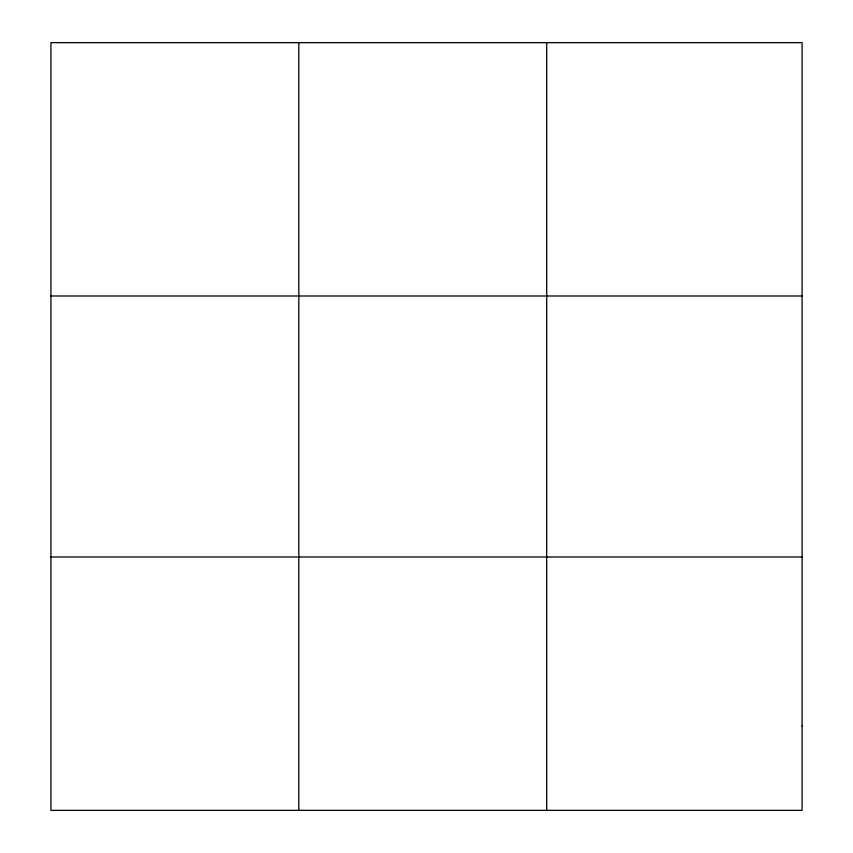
<?xml version="1.0" encoding="UTF-8"?>
<svg xmlns="http://www.w3.org/2000/svg" width="853" height="853" viewBox="0 0 853 853"><rect width="100%" height="100%" fill="white"/><g stroke="black" fill="none" stroke-linecap="round" stroke-linejoin="round"><path stroke-width="1.28" d="M50.913 295.991L802.087 295.991M50.913 557.009L802.087 557.009M546.688 42.65L546.688 810.35M298.806 42.65L298.806 810.35M802.087 725.903L802.087 810.35L50.913 810.35L50.913 42.65L802.087 42.65L802.087 725.903"/></g></svg>
